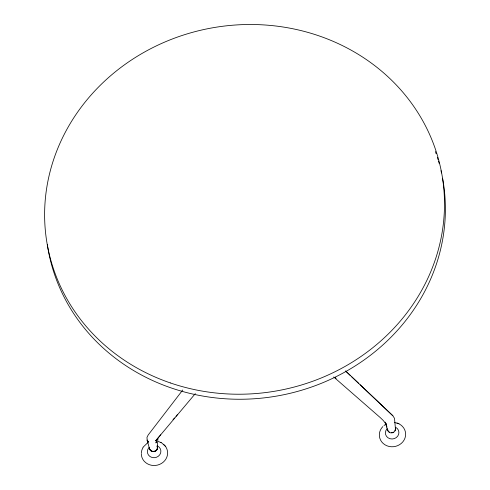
<?xml version="1.0" encoding="UTF-8"?>
<svg xmlns="http://www.w3.org/2000/svg" width="490" height="490" viewBox="0 0 490 490"><rect width="100%" height="100%" fill="white"/><g stroke="black" fill="none" stroke-linecap="round" stroke-linejoin="round"><path stroke-width="0.73" d="M157.927 438.47L157.327 446.494A4.091 3.761 -10.1 0 1 154.031 451.498A4.091 3.761 -10.1 0 1 149.37 447.762M156.684 440.136L155.961 442.972L156.328 441.876M182.746 389.991L148.194 434.967L146.988 437.362L147.147 440.149L149.572 449.06M195.314 393.623L155.587 440.877L160.732 434.82M173.007 419.71L174.507 417.976M176.008 416.243L177.515 414.509M142.982 447.272L147.784 442.672M394.573 422.594L398.964 423.55M334.982 377.423L336.14 378.415M333.702 376.963L380.252 417.596L383.211 420.451L386.69 424.873L386.126 423.525M160.947 442.274L165.785 446.58M345.713 371.138L350.154 375.34M351.814 376.914L358.472 383.217M360.138 384.791L392.864 415.771L394.511 418.368L395.35 427.825M345.615 370.997L392.864 415.771M386.794 426.57L385.875 424.071L387.596 430.385M385.14 422.104L386.898 427.066M395.32 427.758A4.067 3.742 -10.1 0 1 392.165 432.848A4.067 3.742 -10.1 0 1 387.455 429.142M395.338 428.958A3.847 3.54 -10.1 0 1 394.83 430.747M393.433 432.088A3.847 3.54 -10.1 0 1 391.516 432.621M389.593 432.204A3.847 3.54 -10.1 0 1 387.657 429.191M396.961 423.048A13.193 12.14 -10.1 0 1 404.152 439.934A13.193 12.14 -10.1 0 1 384.871 444.736A13.193 12.14 -10.1 0 1 382.868 426.557M384.001 425.528A13.193 12.14 -10.1 0 1 385.857 424.273M163.458 444.21A13.193 12.14 -10.1 0 1 159.734 464.349A13.193 12.14 -10.1 0 1 141.304 453.734M141.322 453.048A13.193 12.14 -10.1 0 1 143.043 447.597M158.203 441.57A13.193 12.14 -10.1 0 1 161.002 442.605M157.492 445.955A6.78 6.235 -10.1 0 1 159.758 454.793A6.78 6.235 -10.1 0 1 149.995 456.527A6.78 6.235 -10.1 0 1 149.089 447.45M157.002 445.906A4.067 3.742 -10.1 0 1 154.564 451.48A4.067 3.742 -10.1 0 1 149.438 448.013M157.082 446.476A3.847 3.54 -10.1 0 1 156.206 450.23A3.847 3.54 -10.1 0 1 152.176 451.174M151.575 450.935A3.847 3.54 -10.1 0 1 150.167 449.679M442.574 178.219A200.416 184.35 -10.1 0 1 275.643 396.251A200.416 184.35 -10.1 0 1 47.328 244.571M435.383 151.588A200.416 184.35 -10.1 0 1 436.143 153.75M437.35 157.388A200.416 184.35 -10.1 0 1 438.036 159.587M438.477 161.057A200.416 184.35 -10.1 0 1 439.113 163.268M441.012 170.716A200.416 184.35 -10.1 0 1 441.521 172.958M395.51 427.231A6.78 6.235 -10.1 0 1 397.776 436.069A6.78 6.235 -10.1 0 1 388.013 437.797A6.78 6.235 -10.1 0 1 387.106 428.719M148.55 442.09L147.147 440.149L148.55 442.09M170.318 382.923A200.416 184.35 -10.1 0 0 442.452 177.711A200.416 184.35 -10.1 0 0 120.889 67.461A200.416 184.35 -10.1 0 0 170.318 382.923"/></g></svg>
